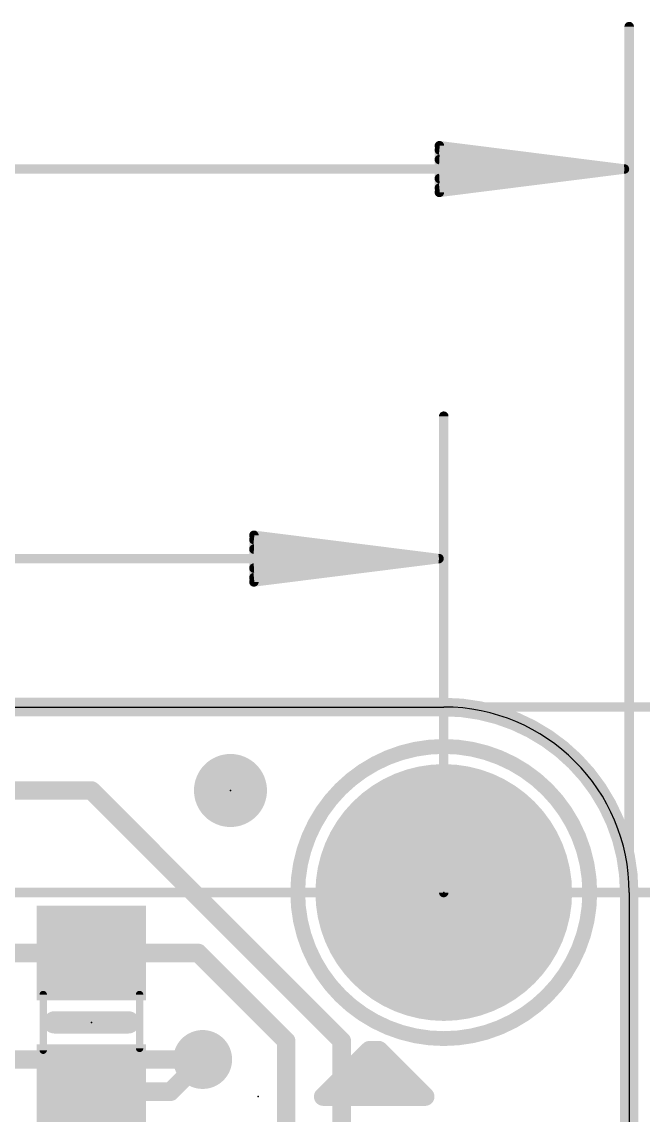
# Model space of a CAD drawing. Extents: x -10.2 to 45.7, y -9.3 to 34.1.
# Drawn here: x 24.7 to 33.21, y 14.73 to 29.7 of the extents above; entities that cross this region are included whole.
import ezdxf

# ---------------------------------------------------------------- set-up
doc = ezdxf.new("R2010")
doc.units = 0
for name, color, linetype in [('1', 12, 'CONTINUOUS'), ('16', 132, 'CONTINUOUS'), ('17', 110, 'CONTINUOUS'), ('18', 110, 'CONTINUOUS'), ('20', 53, 'CONTINUOUS'), ('21', 40, 'CONTINUOUS'), ('23', 53, 'CONTINUOUS'), ('47', 253, 'CONTINUOUS'), ('51', 253, 'CONTINUOUS')]:
    doc.layers.add(name, color=color, linetype=linetype)

# ---------------------------------------------------------------- blocks, each defined once
blk = doc.blocks.new('PIE')
at = {"const_width": 0.5}
blk.add_lwpolyline([(0, -0.25, 1), (0, 0.25, 1), (0, -0.25)], format="xyb", dxfattribs=at)
blk = doc.blocks.new('RECT')
blk.add_solid([(-0.5, -0.5), (0.5, -0.5), (-0.5, 0.5), (0.5, 0.5)])
blk = doc.blocks.new('ROUNDP')
at = {"const_width": 0.5}
blk.add_lwpolyline([(0, -0.25, 1), (0, 0.25, 1), (0, -0.25)], format="xyb", dxfattribs=at)
blk = doc.blocks.new('ROUNDV')
at = {"const_width": 0.5}
blk.add_lwpolyline([(0, -0.25, 1), (0, 0.25, 1), (0, -0.25)], format="xyb", dxfattribs=at)

msp = doc.modelspace()

# ---------------------------------------------------------------- linework, layer by layer
at = {"layer": '1', "const_width": 0.254}
for points in [[(2.54, 20.32), (30.48, 20.32)], [(25.654, 19.177), (20.574, 19.177)], [(29.083, 15.748), (25.654, 19.177)], [(33.02, 17.78), (33.02, 2.54)], [(23.749, 16.952), (25.654, 16.952)], [(25.654, 16.952), (27.117, 16.952)], [(27.117, 16.952), (28.321, 15.748)], [(28.321, 15.748), (28.321, 11.557)], [(29.083, 6.223), (29.083, 15.748)], [(27.178, 15.494), (26.736, 15.052)], [(26.736, 15.052), (25.654, 15.052)]]:
    msp.add_lwpolyline(points, dxfattribs=at)
at = {"layer": '1'}
for points, const_width in [([(33.02, 17.78, 0.4142), (30.48, 20.32)], 0.254), ([(30.48, 20.3835, 1), (30.48, 20.2565)], 0.127), ([(30.48, 20.2565, 1), (30.48, 20.3835)], 0.127), ([(25.6989, 19.2219, 1), (25.6091, 19.1321)], 0.127), ([(25.654, 19.1135, 1), (25.654, 19.2405)], 0.127), ([(33.0835, 17.78, 1), (32.9565, 17.78)], 0.127), ([(32.9565, 17.78, 1), (33.0835, 17.78)], 0.127), ([(25.654, 17.0155, 1), (25.654, 16.8885)], 0.127), ([(25.654, 16.8885, 1), (25.654, 17.0155)], 0.127), ([(27.1619, 16.9969, 1), (27.0721, 16.9071)], 0.127), ([(27.117, 16.8885, 1), (27.117, 17.0155)], 0.127), ([(28.3845, 15.748, 1), (28.2575, 15.748)], 0.127), ([(29.1465, 15.748, 1), (29.0195, 15.748)], 0.127), ([(28.2761, 15.7031, 1), (28.3659, 15.7929)], 0.127), ([(29.0381, 15.7031, 1), (29.1279, 15.7929)], 0.127), ([(27.2229, 15.4491, 1), (27.1331, 15.5389)], 0.127), ([(25.654, 15.1155, 1), (25.654, 14.9885)], 0.127), ([(26.6911, 15.0969, 1), (26.7809, 15.0071)], 0.127), ([(26.736, 14.9885, 1), (26.736, 15.1155)], 0.127)]:
    msp.add_lwpolyline(points, format="xyb", dxfattribs=dict(at, const_width=const_width))
at = {"layer": '16', "const_width": 0.254}
for points in [[(2.54, 20.32), (30.48, 20.32)], [(33.02, 17.78), (33.02, 2.54)], [(23.876, 15.494), (27.178, 15.494)]]:
    msp.add_lwpolyline(points, dxfattribs=at)
at = {"layer": '16'}
for points, const_width in [([(33.02, 17.78, 0.4142), (30.48, 20.32)], 0.254), ([(30.48, 20.3835, 1), (30.48, 20.2565)], 0.127), ([(30.48, 20.2565, 1), (30.48, 20.3835)], 0.127), ([(33.0835, 17.78, 1), (32.9565, 17.78)], 0.127), ([(32.9565, 17.78, 1), (33.0835, 17.78)], 0.127), ([(27.178, 15.4305, 1), (27.178, 15.5575)], 0.127)]:
    msp.add_lwpolyline(points, format="xyb", dxfattribs=dict(at, const_width=const_width))
at = {"layer": '20'}
for p, q in [((2.54, 20.32), (30.48, 20.32)), ((33.02, 17.78), (33.02, 2.54))]:
    msp.add_line(p, q, dxfattribs=at)
msp.add_arc((30.48, 17.78), 2.54, 0, 90, dxfattribs=at)
at = {"layer": '21'}
for points, const_width in [([(30.48, 15.78, 1), (30.48, 19.78, 1), (30.48, 15.78)], 0.2032), ([(25.146, 16.0782, 1), (25.146, 15.9258)], 0.1524), ([(26.162, 15.9258, 1), (26.162, 16.0782)], 0.1524), ([(29.464, 15.6845, 1), (29.464, 15.5575)], 0.127), ([(29.5089, 15.5761, 1), (29.4191, 15.6659)], 0.127), ([(29.6359, 15.6659, 1), (29.5461, 15.5761)], 0.127), ([(29.591, 15.5575, 1), (29.591, 15.6845)], 0.127), ([(29.6359, 15.5389, 1), (29.5461, 15.4491)], 0.127), ([(29.6359, 15.4491, 1), (29.5461, 15.5389)], 0.127), ([(29.9085, 15.24, 1), (29.7815, 15.24)], 0.127), ([(29.8001, 15.1951, 1), (29.8899, 15.2849)], 0.127), ([(29.083, 15.1765, 1), (29.083, 15.0495)], 0.127), ([(29.21, 15.1765, 1), (29.21, 15.0495)], 0.127), ([(29.1651, 15.1579, 1), (29.2549, 15.0681)], 0.127), ([(29.21, 15.0495, 1), (29.21, 15.1765)], 0.127), ([(29.7815, 15.113, 1), (29.9085, 15.113)], 0.127), ([(29.845, 15.0495, 1), (29.845, 15.1765)], 0.127), ([(28.829, 15.0495, 1), (28.829, 14.9225)], 0.127), ([(28.7841, 15.0309, 1), (28.8739, 14.9411)], 0.127), ([(30.1811, 14.9411, 1), (30.2709, 15.0309)], 0.127), ([(30.226, 14.9225, 1), (30.226, 15.0495)], 0.127)]:
    msp.add_lwpolyline(points, format="xyb", dxfattribs=dict(at, const_width=const_width))
for points, const_width in [([(25.146, 16.002), (26.162, 16.002)], 0.3048), ([(29.464, 15.621), (28.829, 14.986)], 0.254), ([(29.591, 15.621), (29.464, 15.621)], 0.254), ([(30.226, 14.986), (29.591, 15.621)], 0.254), ([(29.591, 15.494), (29.21, 15.113)], 0.254), ([(29.845, 15.24), (29.591, 15.494)], 0.254), ([(29.845, 15.113), (29.845, 15.24)], 0.254), ([(29.083, 15.113), (29.21, 15.113)], 0.254), ([(29.21, 15.113), (29.845, 15.113)], 0.254), ([(28.829, 14.986), (30.226, 14.986)], 0.254)]:
    msp.add_lwpolyline(points, dxfattribs=dict(at, const_width=const_width))
at = {"layer": '23'}
for p in [(27.559, 19.177), (30.48, 17.78), (25.654, 16.002), (27.94, 14.986)]:
    msp.add_point(p, dxfattribs=at)
at = {"layer": '47', "const_width": 0.13}
for points in [[(33.02, 9.779), (33.02, 29.636)], [(32.955, 27.686), (30.42, 28.0052)], [(30.42, 28.0052), (30.42, 27.3668)], [(32.955, 27.686), (30.42, 27.946)], [(32.955, 27.686), (30.42, 27.816)], [(0.065, 27.686), (32.955, 27.686)], [(30.42, 27.3668), (32.955, 27.686)], [(30.42, 27.556), (32.955, 27.686)], [(30.42, 27.426), (32.955, 27.686)], [(30.48, 17.78), (30.48, 24.302)], [(30.415, 22.352), (27.88, 22.6712)], [(27.88, 22.6712), (27.88, 22.0328)], [(30.415, 22.352), (27.88, 22.612)], [(30.415, 22.352), (27.88, 22.482)], [(2.605, 22.352), (30.415, 22.352)], [(27.88, 22.0328), (30.415, 22.352)], [(27.88, 22.222), (30.415, 22.352)], [(27.88, 22.092), (30.415, 22.352)], [(11.049, 20.32), (45.638, 20.32)], [(2.54, 17.78), (40.177, 17.78)]]:
    msp.add_lwpolyline(points, dxfattribs=at)
at = {"layer": '47', "const_width": 0.065}
for points in [[(33.0525, 29.636, 1), (32.9875, 29.636)], [(30.4241, 28.0375, 1), (30.4159, 27.973)], [(30.4525, 28.0052, 1), (30.3875, 28.0052)], [(30.4233, 27.9783, 1), (30.4167, 27.9137)], [(30.4217, 27.8485, 1), (30.4183, 27.7835)], [(32.9591, 27.6538, 1), (32.9509, 27.7182)], [(32.9509, 27.6538, 1), (32.9591, 27.7182)], [(32.9583, 27.6537, 1), (32.9517, 27.7183)], [(32.9517, 27.6537, 1), (32.9583, 27.7183)], [(32.9533, 27.6535, 1), (32.9567, 27.7185)], [(32.9567, 27.6535, 1), (32.9533, 27.7185)], [(32.955, 27.6535, 1), (32.955, 27.7185)], [(30.4183, 27.5885, 1), (30.4217, 27.5235)], [(30.4167, 27.4583, 1), (30.4233, 27.3937)], [(30.4159, 27.399, 1), (30.4241, 27.3345)], [(30.3875, 27.3668, 1), (30.4525, 27.3668)], [(30.5125, 24.302, 1), (30.4475, 24.302)], [(27.8841, 22.7035, 1), (27.8759, 22.639)], [(27.9125, 22.6712, 1), (27.8475, 22.6712)], [(27.8833, 22.6443, 1), (27.8767, 22.5797)], [(27.8817, 22.5145, 1), (27.8783, 22.4495)], [(30.4191, 22.3198, 1), (30.4109, 22.3842)], [(30.4109, 22.3198, 1), (30.4191, 22.3842)], [(30.4183, 22.3197, 1), (30.4117, 22.3843)], [(30.4117, 22.3197, 1), (30.4183, 22.3843)], [(30.4133, 22.3195, 1), (30.4167, 22.3845)], [(30.4167, 22.3195, 1), (30.4133, 22.3845)], [(30.415, 22.3195, 1), (30.415, 22.3845)], [(27.8783, 22.2545, 1), (27.8817, 22.1895)], [(27.8767, 22.1243, 1), (27.8833, 22.0597)], [(27.8759, 22.065, 1), (27.8841, 22.0005)], [(27.8475, 22.0328, 1), (27.9125, 22.0328)], [(30.4475, 17.78, 1), (30.5125, 17.78)]]:
    msp.add_lwpolyline(points, format="xyb", dxfattribs=at)
at = {"layer": '51', "const_width": 0.1016}
for points in [[(24.994, 15.621), (24.994, 16.383)], [(26.314, 15.646), (26.314, 16.383)]]:
    msp.add_lwpolyline(points, dxfattribs=at)
at = {"layer": '51', "const_width": 0.0508}
for points in [[(25.0194, 16.383, 1), (24.9686, 16.383)], [(26.3394, 16.383, 1), (26.2886, 16.383)], [(24.9686, 15.621, 1), (25.0194, 15.621)], [(26.2886, 15.646, 1), (26.3394, 15.646)]]:
    msp.add_lwpolyline(points, format="xyb", dxfattribs=at)

# ---------------------------------------------------------------- block references
at = {"layer": '1'}
msp.add_blockref('PIE', (27.559, 19.177), dxfattribs=at)
at = {"layer": '1', "xscale": 1.3, "yscale": 1.5, "rotation": 90}
for p in [(25.654, 16.952), (25.654, 15.052)]:
    msp.add_blockref('RECT', p, dxfattribs=at)
at = {"layer": '17', "xscale": 3.516, "yscale": 3.516}
msp.add_blockref('ROUNDP', (30.48, 17.78), dxfattribs=at)
msp.add_blockref('ROUNDP', (30.48, 17.78), dxfattribs=at)
at = {"layer": '18', "xscale": 0.8064, "yscale": 0.8064}
msp.add_blockref('ROUNDV', (27.178, 15.494), dxfattribs=at)
msp.add_blockref('ROUNDV', (27.178, 15.494), dxfattribs=at)
at = {"layer": '21', "yscale": 0.0114, "rotation": 90}
for p, xscale in [((29.2989, 15.1924), 0.4572), ((29.3103, 15.1981), 0.4686), ((29.3218, 15.1981), 0.4686), ((29.3332, 15.1981), 0.4686), ((29.3446, 15.2038), 0.4801), ((29.356, 15.3067), 0.2743), ((29.3675, 15.3181), 0.2515), ((29.3789, 15.3295), 0.2515), ((29.3903, 15.3295), 0.2515), ((29.4018, 15.3353), 0.24), ((29.4132, 15.341), 0.2515), ((29.4246, 15.3467), 0.24), ((29.4361, 15.3467), 0.24), ((29.4475, 15.3524), 0.2286), ((29.4589, 15.3524), 0.2286), ((29.4703, 15.3524), 0.2286), ((29.4818, 15.3524), 0.2286), ((29.4932, 15.3581), 0.24), ((29.5046, 15.3581), 0.24), ((29.5161, 15.3581), 0.24), ((29.5275, 15.3581), 0.24), ((29.5389, 15.3581), 0.24), ((29.5504, 15.3581), 0.24), ((29.5618, 15.3524), 0.2286), ((29.5732, 15.3524), 0.2286), ((29.5846, 15.3524), 0.2286), ((29.5961, 15.3524), 0.2286), ((29.6075, 15.3467), 0.24), ((29.6189, 15.3467), 0.24), ((29.6304, 15.3467), 0.24), ((29.6418, 15.3353), 0.24), ((29.6532, 15.3295), 0.2515), ((29.6647, 15.3295), 0.2515), ((29.6761, 15.3181), 0.2515), ((29.6875, 15.3067), 0.2743), ((29.6989, 15.1981), 0.4915), ((29.7104, 15.1924), 0.4801), ((29.7218, 15.1867), 0.4915), ((29.7332, 15.1867), 0.4915), ((29.7447, 15.1809), 0.4801), ((29.1503, 15.1067), 0.3315), ((29.1617, 15.1181), 0.3543), ((29.1732, 15.1352), 0.3658), ((29.1846, 15.1409), 0.3772), ((29.196, 15.1467), 0.3886), ((29.2075, 15.1524), 0.4001), ((29.2189, 15.1581), 0.4115), ((29.2303, 15.1638), 0.4229), ((29.2417, 15.1695), 0.4343), ((29.2532, 15.1752), 0.4458), ((29.2646, 15.1809), 0.4343), ((29.276, 15.1867), 0.4458), ((29.2875, 15.1867), 0.4458), ((29.7561, 15.1752), 0.4686), ((29.7675, 15.1752), 0.4686), ((29.779, 15.1695), 0.4572), ((29.7904, 15.1638), 0.4686), ((29.8018, 15.1581), 0.4572), ((29.8133, 15.1524), 0.4458), ((29.8247, 15.1467), 0.4343), ((29.8361, 15.1409), 0.4229), ((29.8475, 15.1295), 0.4229), ((29.859, 15.1238), 0.4115), ((29.8704, 15.1181), 0.4001), ((29.8818, 15.1067), 0.3772), ((29.8933, 15.0895), 0.3658), ((29.1275, 15.0724), 0.2629), ((29.1389, 15.0952), 0.3086), ((29.9047, 15.0781), 0.3429), ((29.9161, 15.0552), 0.2972)]:
    msp.add_blockref('RECT', p, dxfattribs=dict(at, xscale=xscale))
at = {"layer": '51', "xscale": 0.7501, "yscale": 1.4501, "rotation": 90}
for p in [(25.6529, 16.7326), (25.6529, 15.2849)]:
    msp.add_blockref('RECT', p, dxfattribs=at)

doc.saveas('drawing.dxf')
